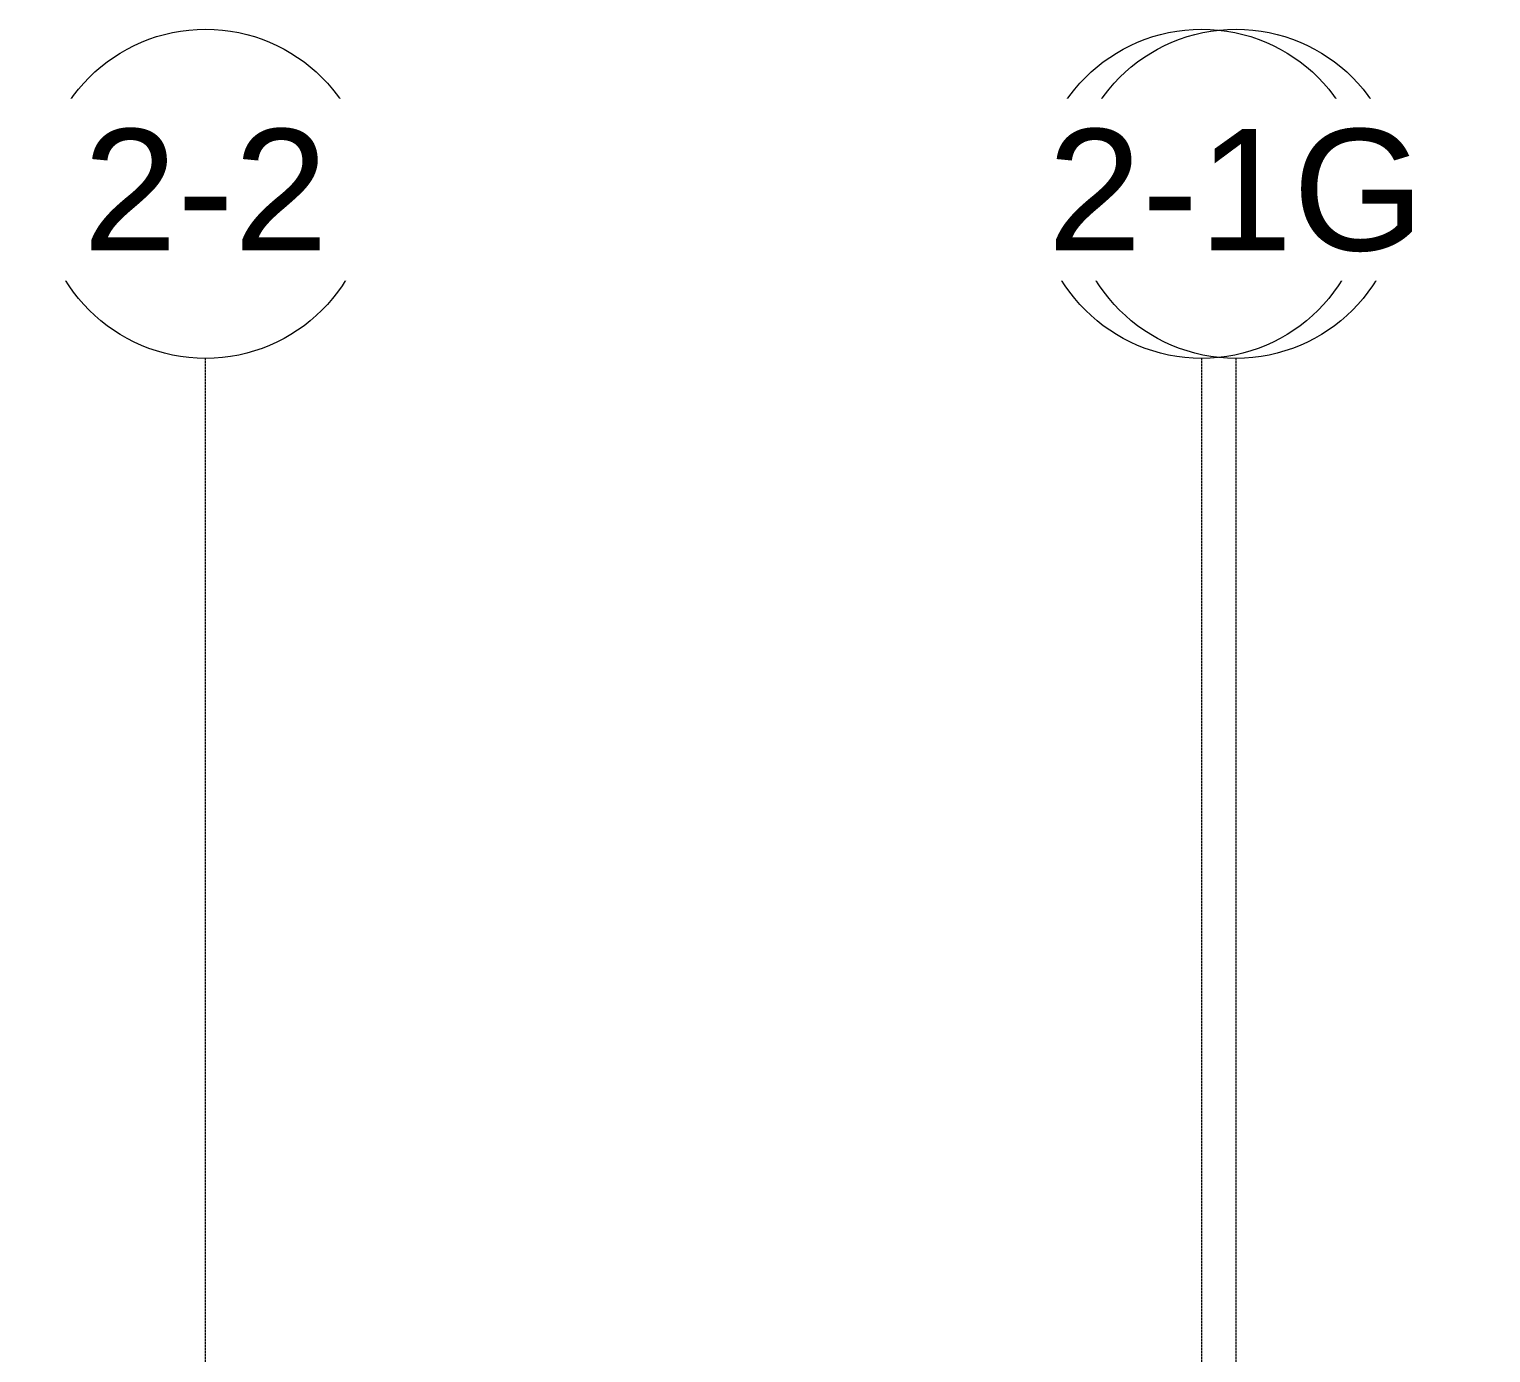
# Model space of a CAD drawing. Header units: inches. Extents: x 20230 to 40520, y -638 to 835.
# Drawn here: x 28991.7 to 29417.9, y 381.9 to 767.9 of the extents above; entities that cross this region are included whole.
import ezdxf

# ---------------------------------------------------------------- set-up
doc = ezdxf.new("R2010")
doc.units = ezdxf.units.IN
doc.header["$MEASUREMENT"] = 0
doc.linetypes.add('Grid Line 1_2_', pattern=[0.875, 0.5, -0.125, 0.125, -0.125])
doc.layers.add('S-GRID', color=1, linetype='Continuous', lineweight=9)
doc.layers.add('S-GRID-IDEN', color=1, linetype='Continuous', lineweight=9)
doc.styles.add('Arial_1', font='arial.ttf', dxfattribs={"height": 35.407186})

# ---------------------------------------------------------------- blocks, each defined once
blk = doc.blocks.new('Grid - Grid Head - Circle-14747-Elevation - South')
at = {"layer": 'S-GRID-IDEN'}
blk.add_circle((23085.89, 719.89), 48, dxfattribs=at)

msp = doc.modelspace()

# ---------------------------------------------------------------- linework, layer by layer
at = {"layer": 'S-GRID', "linetype": 'Grid Line 1_2_'}
for p, q in [((29043.1, -28.56), (29043.1, 671.89)), ((29043.1, -28.56), (29043.1, 671.89)), ((29333.6, -28.56), (29333.6, 671.89)), ((29333.6, -28.56), (29333.6, 671.89)), ((29343.6, -28.56), (29343.6, 671.89)), ((29343.6, -28.56), (29343.6, 671.89))]:
    msp.add_line(p, q, dxfattribs=at)

# ---------------------------------------------------------------- block references
at = {"layer": 'S-GRID-IDEN'}
for p in [(5957.21, 0), (6257.71, 0)]:
    msp.add_blockref('Grid - Grid Head - Circle-14747-Elevation - South', p, dxfattribs=at)

# ---------------------------------------------------------------- next in the draw order: texts
at = {"layer": 'S-GRID-IDEN', "char_height": 35.407, "attachment_point": 2, "line_spacing_factor": 0.938532, "style": 'Arial_1', "bg_fill": 3, "box_fill_scale": 1.25, "bg_fill_color": 0, "bg_fill_transparency": 0}
for s, insert, width in [('1-2', (29043.09, 738.77), 85.104), ('1-1G', (29343.59, 738.77), 130.896)]:
    msp.add_mtext(s, dxfattribs=dict(at, insert=insert, width=width))

# ---------------------------------------------------------------- next in the draw order: block references
at = {"layer": 'S-GRID-IDEN'}
for p in [(5957.21, 0), (6247.71, 0)]:
    msp.add_blockref('Grid - Grid Head - Circle-14747-Elevation - South', p, dxfattribs=at)

# ---------------------------------------------------------------- next in the draw order: texts
at = {"layer": 'S-GRID-IDEN', "char_height": 35.407, "width": 85.104, "attachment_point": 2, "line_spacing_factor": 0.938532, "style": 'Arial_1', "bg_fill": 3, "box_fill_scale": 1.25, "bg_fill_color": 0, "bg_fill_transparency": 0}
for s, insert in [('2-2', (29043.09, 738.77)), ('2-1', (29333.59, 738.77))]:
    msp.add_mtext(s, dxfattribs=dict(at, insert=insert))

# ---------------------------------------------------------------- next in the draw order: block references
at = {"layer": 'S-GRID-IDEN'}
msp.add_blockref('Grid - Grid Head - Circle-14747-Elevation - South', (6247.71, 0), dxfattribs=at)

# ---------------------------------------------------------------- next in the draw order: texts
at = {"layer": 'S-GRID-IDEN', "insert": (29333.59, 738.77), "char_height": 35.407, "width": 85.104, "attachment_point": 2, "line_spacing_factor": 0.938532, "style": 'Arial_1', "bg_fill": 3, "box_fill_scale": 1.25, "bg_fill_color": 0, "bg_fill_transparency": 0}
msp.add_mtext('1-1', dxfattribs=at)

# ---------------------------------------------------------------- next in the draw order: block references
at = {"layer": 'S-GRID-IDEN'}
msp.add_blockref('Grid - Grid Head - Circle-14747-Elevation - South', (6257.71, 0), dxfattribs=at)

# ---------------------------------------------------------------- next in the draw order: texts
at = {"layer": 'S-GRID-IDEN', "insert": (29343.59, 738.77), "char_height": 35.407, "width": 130.896, "attachment_point": 2, "line_spacing_factor": 0.938532, "style": 'Arial_1', "bg_fill": 3, "box_fill_scale": 1.25, "bg_fill_color": 0, "bg_fill_transparency": 0}
msp.add_mtext('2-1G', dxfattribs=at)

doc.saveas('drawing.dxf')
